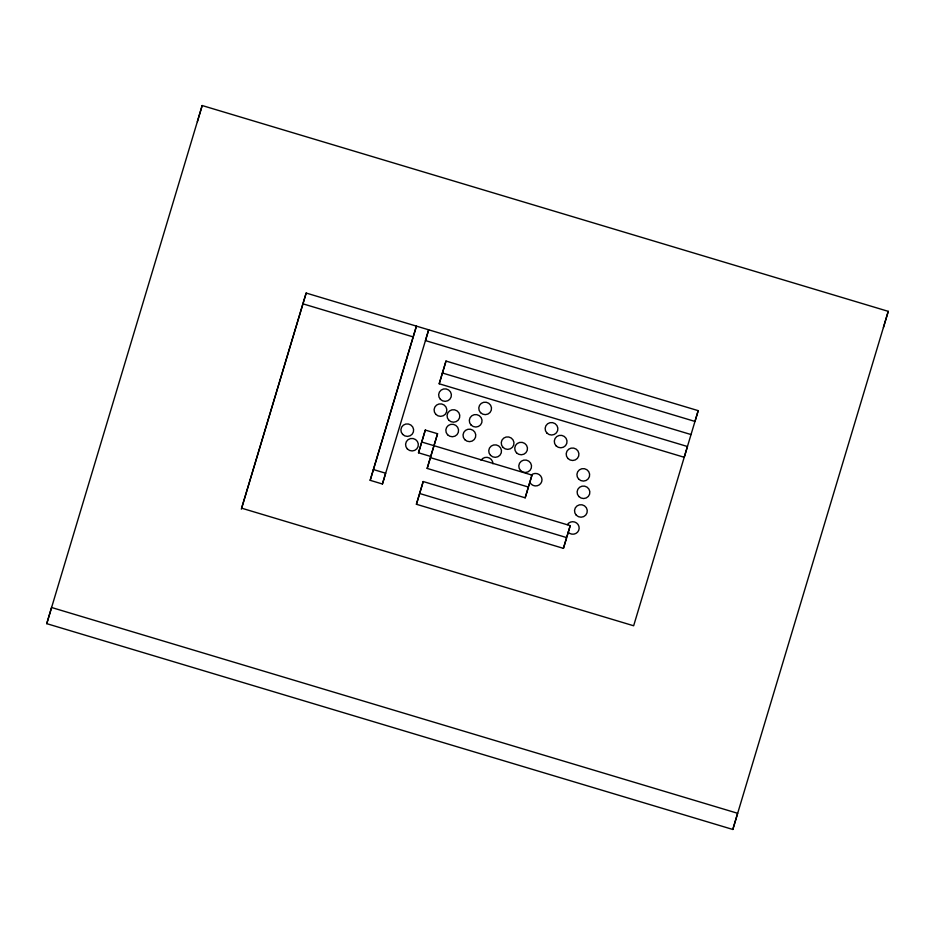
<?xml version="1.0" encoding="UTF-8"?>
<svg xmlns="http://www.w3.org/2000/svg" width="935" height="935" viewBox="0 0 935 935"><rect width="100%" height="100%" fill="white"/><g stroke="black" fill="none" stroke-linecap="round" stroke-linejoin="round"><path stroke-width="1.4" d="M46.75 623.657L51.565 607.493L737.633 813.286L732.818 829.462L46.75 623.657L202.182 105.538L888.25 311.343L883.435 327.507M197.367 121.714L202.182 105.538M241.335 509.178L306.166 293.052L698.2 410.652L694.986 421.44L425.46 340.585L428.674 329.81L382.427 484.003L370.178 480.321L416.426 326.128L370.178 480.321M382.427 484.003L385.641 473.215L373.392 469.545M433.969 445.691L430.755 456.467L418.506 452.797L425.308 430.065L437.557 433.735L434.343 444.511M425.308 430.065L418.506 452.797M442.419 373.007L687.447 446.509L684.233 457.285L439.205 383.782L442.419 373.007L446.007 361.062L691.035 434.553M446.007 361.062L439.205 383.782M416.414 504.269L419.628 493.493L566.633 537.59L563.419 548.366L416.414 504.269L423.204 481.537L570.221 525.645L567.007 536.421M419.99 492.324L423.204 481.537M427.166 468.423L430.38 457.636L528.392 487.041L525.178 497.817L427.166 468.423L437.557 433.735M528.766 485.873L531.98 475.085L421.72 442.01M306.166 293.052L241.616 508.173L633.649 625.772L698.2 410.652M525.178 497.817L531.98 475.085M563.419 548.366L570.221 525.645M732.818 829.462L888.25 311.343M302.952 303.84L413.212 336.916M481.058 460.254A6.393 6.241 16.6 0 1 492.897 463.807M531.209 475.12A6.393 6.241 16.6 0 1 540.605 475.857A6.393 6.241 16.6 0 1 539.156 484.938A6.393 6.241 16.6 0 1 530.016 482.624M567.323 524.64A6.393 6.241 16.6 0 1 576.556 522.969A6.393 6.241 16.6 0 1 577.573 532.155A6.393 6.241 16.6 0 1 568.164 532.214M440.408 399.35A6.393 6.241 16.6 0 0 451.149 396.931A6.393 6.241 16.6 0 0 443.517 388.995A6.393 6.241 16.6 0 0 440.408 399.35M435.85 414.357A6.393 6.241 16.6 0 0 446.591 411.938A6.393 6.241 16.6 0 0 438.959 404.002A6.393 6.241 16.6 0 0 435.85 414.357M448.812 420.201A6.393 6.241 16.6 0 0 459.552 417.781A6.393 6.241 16.6 0 0 451.921 409.857A6.393 6.241 16.6 0 0 448.812 420.201M447.584 434.752A6.393 6.241 16.6 0 0 458.325 432.332A6.393 6.241 16.6 0 0 450.693 424.397A6.393 6.241 16.6 0 0 447.584 434.752M464.788 439.649A6.393 6.241 16.6 0 0 475.529 437.229A6.393 6.241 16.6 0 0 467.897 429.294A6.393 6.241 16.6 0 0 464.788 439.649M407.344 448.94A6.393 6.241 16.6 0 0 418.097 446.521A6.393 6.241 16.6 0 0 410.453 438.585A6.393 6.241 16.6 0 0 407.344 448.94M402.646 434.401A6.393 6.241 16.6 0 0 413.387 431.982A6.393 6.241 16.6 0 0 405.755 424.046A6.393 6.241 16.6 0 0 402.646 434.401M490.501 455.333A6.393 6.241 16.6 0 0 501.242 452.914A6.393 6.241 16.6 0 0 493.61 444.978A6.393 6.241 16.6 0 0 490.501 455.333M502.995 447.374A6.393 6.241 16.6 0 0 513.736 444.955A6.393 6.241 16.6 0 0 506.092 437.031A6.393 6.241 16.6 0 0 502.995 447.374M480.532 412.651A6.393 6.241 16.6 0 0 491.272 410.231A6.393 6.241 16.6 0 0 483.64 402.307A6.393 6.241 16.6 0 0 480.532 412.651M471.065 425.039A6.393 6.241 16.6 0 0 481.805 422.62A6.393 6.241 16.6 0 0 474.174 414.696A6.393 6.241 16.6 0 0 471.065 425.039M546.893 433.034A6.393 6.241 16.6 0 0 557.634 430.614A6.393 6.241 16.6 0 0 549.99 422.69A6.393 6.241 16.6 0 0 546.893 433.034M516.494 452.785A6.393 6.241 16.6 0 0 527.235 450.366A6.393 6.241 16.6 0 0 519.603 442.442A6.393 6.241 16.6 0 0 516.494 452.785M520.55 470.504A6.393 6.241 16.6 0 0 531.29 468.084A6.393 6.241 16.6 0 0 523.647 460.149A6.393 6.241 16.6 0 0 520.55 470.504M556.044 445.796A6.393 6.241 16.6 0 0 566.785 443.377A6.393 6.241 16.6 0 0 559.153 435.453A6.393 6.241 16.6 0 0 556.044 445.796M567.942 458.501A6.393 6.241 16.6 0 0 578.683 456.081A6.393 6.241 16.6 0 0 571.04 448.145A6.393 6.241 16.6 0 0 567.942 458.501M578.672 479.094A6.393 6.241 16.6 0 0 589.412 476.675A6.393 6.241 16.6 0 0 581.769 468.751A6.393 6.241 16.6 0 0 578.672 479.094M578.87 496.543A6.393 6.241 16.6 0 0 589.611 494.124A6.393 6.241 16.6 0 0 581.979 486.188A6.393 6.241 16.6 0 0 578.87 496.543M576.287 515.208A6.393 6.241 16.6 0 0 587.028 512.789A6.393 6.241 16.6 0 0 579.396 504.853A6.393 6.241 16.6 0 0 576.287 515.208"/></g></svg>
